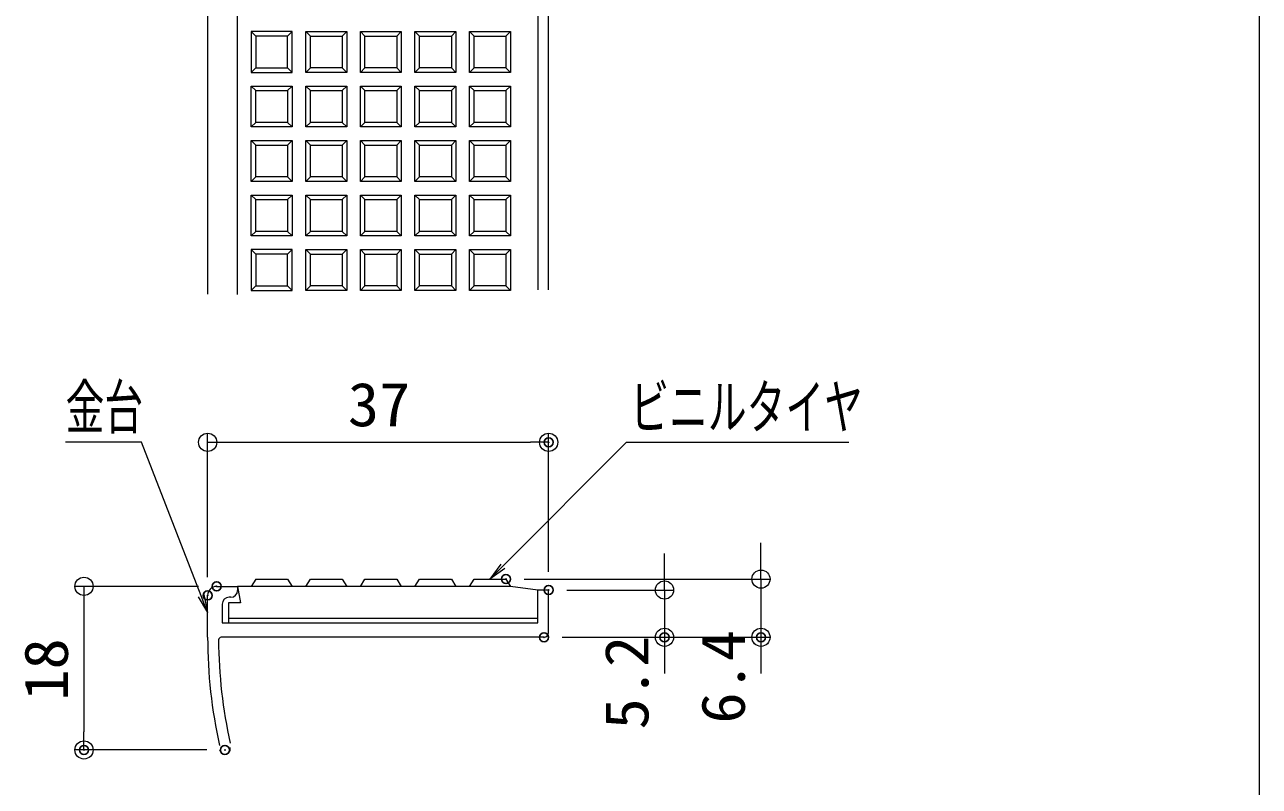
# Model space of a CAD drawing. Units: millimetres, scale not verified. Extents: x -400 to 400, y -277 to 277.
# Drawn here: x -41.9 to 93.8, y 111.8 to 195.7 of the extents above; entities that cross this region are included whole.
import ezdxf
from ezdxf.enums import TextEntityAlignment as Align

# ---------------------------------------------------------------- set-up
doc = ezdxf.new("R2010")
doc.units = ezdxf.units.MM
doc.header["$LTSCALE"] = 2
doc.header["$PDMODE"] = 32
doc.header["$PDSIZE"] = 1
for name, color, linetype, lineweight in [('0-1_zumenwaku', 6, 'Continuous', 9), ('0-2_1', 3, 'Continuous', 9), ('0-3_2', 4, 'Continuous', 9), ('0-4_0', 1, 'Continuous', 9), ('0-9_6文字', 2, 'Continuous', 9)]:
    doc.layers.add(name, color=color, linetype=linetype, lineweight=lineweight)
doc.layers.add('0-5_Defpoints', color=7, linetype='Continuous')
doc.styles.add('ＭＳ ゴシック', font='')
doc.styles.get('ＭＳ ゴシック').set_extended_font_data('MS Gothic')

# ---------------------------------------------------------------- blocks, each defined once
blk = doc.blocks.new('_Origin')
at = {"layer": '0-4_0'}
blk.add_line((0, 0), (-2, 0), dxfattribs=at)
blk.add_circle((0, 0), 1, dxfattribs=at)
blk = doc.blocks.new('MLeader5')
at = {"layer": '0-9_6文字', "color": 1}
blk.add_line((24.956, 149.704), (48.69, 149.704), dxfattribs=at)
at = {"layer": '0-9_6文字'}
blk.add_line((10.87, 135.83), (9.222, 134.65), dxfattribs=at)
at = {"layer": '0-9_6文字', "color": 1}
blk.add_lwpolyline([(10.634, 136.066), (24.236, 149.704), (24.956, 149.704)], dxfattribs=at)
at = {"layer": '0-9_6文字'}
blk.add_lwpolyline([(10.398, 136.301), (9.222, 134.65), (10.634, 136.066)], dxfattribs=at)
at = {"layer": '0-9_6文字', "style": 'ＭＳ ゴシック', "width": 0.65}
blk.add_text('ビニルタイヤ', height=4.809, dxfattribs=at).set_placement((24.657, 149.761), align=Align.BOTTOM_LEFT)
blk = doc.blocks.new('MLeader6')
at = {"layer": '0-9_6文字', "color": 1}
blk.add_line((-29.805, 149.704), (-37.452, 149.704), dxfattribs=at)
at = {"layer": '0-9_6文字'}
blk.add_line((-22.239, 132.944), (-21.828, 130.959), dxfattribs=at)
at = {"layer": '0-9_6文字', "color": 1}
blk.add_lwpolyline([(-22.55, 132.824), (-29.085, 149.704), (-29.805, 149.704)], dxfattribs=at)
at = {"layer": '0-9_6文字'}
blk.add_lwpolyline([(-22.861, 132.703), (-21.828, 130.959), (-22.55, 132.824)], dxfattribs=at)
at = {"layer": '0-9_6文字', "style": 'ＭＳ ゴシック', "width": 0.65}
blk.add_text('金台', height=4.809, dxfattribs=at).set_placement((-37.452, 149.753), align=Align.BOTTOM_LEFT)

msp = doc.modelspace()

# ---------------------------------------------------------------- linework, layer by layer
at = {"layer": '0-1_zumenwaku'}
msp.add_line((93.829, 277.021), (93.829, -276.979), dxfattribs=at)
at = {"layer": '0-2_1'}
for p, q in [((14.472, 239.144), (14.472, 166.485)), ((15.672, 166.485), (15.672, 239.144)), ((-21.828, 238.668), (-21.828, 166.01)), ((-18.528, 165.985), (-18.528, 238.644)), ((-21.828, 128.25), (-21.828, 132.85)), ((-19.278, 132.65), (-19.478, 132.65)), ((15.172, 128.25), (-20.327, 128.25))]:
    msp.add_line(p, q, dxfattribs=at)
for points in [[(-20.828, 133.85), (-18.528, 133.85), (-18.528, 133.4)], [(15.672, 128.75), (15.672, 133.45), (14.472, 133.45)], [(-20.228, 131.9), (-20.228, 129.85), (14.472, 129.85)]]:
    msp.add_lwpolyline(points, dxfattribs=at)
for centre, radius, start, end in [((-20.828, 132.85), 1, 90, 180), ((-19.278, 133.4), 0.75, 270, 0), ((-19.478, 131.9), 0.75, 90, 180), ((33.172, 128.25), 55, 180, 192.5277), ((-20.327, 127.95), 0.3, 90, 180.32128), ((33.172, 128.25), 53.8, 180.32128, 192.5277), ((15.172, 128.75), 0.5, 270, 0), ((-19.933, 115.974), 0.6, 192.5277, 12.52771)]:
    msp.add_arc(centre, radius, start, end, dxfattribs=at)
at = {"layer": '0-3_2'}
for p, q in [((-13.028, 194.418), (-12.528, 194.918)), ((-6.528, 194.918), (-7.028, 194.418)), ((-4.528, 194.418), (-5.028, 194.918)), ((0.972, 194.918), (1.472, 194.418)), ((10.972, 194.418), (11.472, 194.918)), ((-16.528, 190.918), (-17.028, 190.418)), ((-13.028, 190.918), (-12.528, 190.418)), ((-11.028, 190.418), (-10.528, 190.918)), ((-7.028, 190.918), (-6.528, 190.418)), ((-5.028, 190.418), (-4.528, 190.918)), ((-1.028, 190.918), (-0.528, 190.418)), ((0.972, 190.418), (1.472, 190.918)), ((4.972, 190.918), (5.472, 190.418)), ((6.972, 190.418), (7.472, 190.918)), ((10.972, 190.918), (11.472, 190.418)), ((-16.528, 188.418), (-17.028, 188.918)), ((-6.528, 188.918), (-7.028, 188.418)), ((-1.028, 188.418), (-0.528, 188.918)), ((0.972, 188.918), (1.472, 188.418)), ((7.472, 188.418), (6.972, 188.918)), ((-16.528, 184.918), (-17.028, 184.418)), ((-12.528, 184.418), (-13.028, 184.918)), ((-10.528, 184.918), (-11.028, 184.418)), ((-6.528, 184.418), (-7.028, 184.918)), ((-4.528, 184.918), (-5.028, 184.418)), ((-0.528, 184.418), (-1.028, 184.918)), ((1.472, 184.918), (0.972, 184.418)), ((5.472, 184.418), (4.972, 184.918)), ((7.472, 184.918), (6.972, 184.418)), ((10.972, 184.918), (11.472, 184.418)), ((-17.028, 182.918), (-16.528, 182.418)), ((-11.028, 182.918), (-10.528, 182.418)), ((-5.028, 182.918), (-4.528, 182.418)), ((0.972, 182.918), (1.472, 182.418)), ((11.472, 182.918), (10.972, 182.418)), ((-16.528, 178.918), (-17.028, 178.418)), ((-12.528, 178.418), (-13.028, 178.918)), ((-10.528, 178.918), (-11.028, 178.418)), ((-6.528, 178.418), (-7.028, 178.918)), ((-4.528, 178.918), (-5.028, 178.418)), ((-0.528, 178.418), (-1.028, 178.918)), ((0.972, 178.418), (1.472, 178.918)), ((5.472, 178.418), (4.972, 178.918)), ((6.972, 178.418), (7.472, 178.918)), ((10.972, 178.918), (11.472, 178.418)), ((-17.028, 176.918), (-16.528, 176.418)), ((-11.028, 176.918), (-10.528, 176.418)), ((-5.028, 176.918), (-4.528, 176.418)), ((-1.028, 176.418), (-0.528, 176.918)), ((0.972, 176.918), (1.472, 176.418)), ((7.472, 176.418), (6.972, 176.918)), ((-16.528, 172.918), (-17.028, 172.418)), ((-12.528, 172.418), (-13.028, 172.918)), ((-11.028, 172.418), (-10.528, 172.918)), ((-6.528, 172.418), (-7.028, 172.918)), ((-5.028, 172.418), (-4.528, 172.918)), ((1.472, 172.918), (0.972, 172.418)), ((5.472, 172.418), (4.972, 172.918)), ((7.472, 172.918), (6.972, 172.418)), ((11.472, 172.418), (10.972, 172.918)), ((-13.028, 170.418), (-12.528, 170.918)), ((-6.528, 170.918), (-7.028, 170.418)), ((-4.528, 170.418), (-5.028, 170.918)), ((0.972, 170.918), (1.472, 170.418)), ((10.972, 170.418), (11.472, 170.918)), ((-16.528, 166.918), (-17.028, 166.418)), ((-13.028, 166.918), (-12.528, 166.418)), ((-11.028, 166.418), (-10.528, 166.918)), ((-7.028, 166.918), (-6.528, 166.418)), ((-5.028, 166.418), (-4.528, 166.918)), ((-1.028, 166.918), (-0.528, 166.418)), ((0.972, 166.418), (1.472, 166.918)), ((4.972, 166.918), (5.472, 166.418)), ((6.972, 166.418), (7.472, 166.918)), ((10.972, 166.918), (11.472, 166.418)), ((-16.528, 134.65), (-17.028, 133.85)), ((-19.528, 130.35), (14.472, 130.35))]:
    msp.add_line(p, q, dxfattribs=at)
for points in [[(-17.028, 194.918), (-17.028, 190.418), (-12.528, 190.418), (-12.528, 194.918)], [(-11.028, 194.918), (-6.528, 194.918), (-6.528, 190.418), (-11.028, 190.418)], [(-0.528, 194.918), (-0.528, 190.418), (-5.028, 190.418), (-5.028, 194.918)], [(5.472, 194.918), (5.472, 190.418), (0.972, 190.418), (0.972, 194.918)], [(6.972, 194.918), (11.472, 194.918), (11.472, 190.418), (6.972, 190.418)], [(-12.528, 188.918), (-12.528, 184.418), (-17.028, 184.418), (-17.028, 188.918)], [(-11.028, 188.918), (-6.528, 188.918), (-6.528, 184.418), (-11.028, 184.418)], [(-5.028, 188.918), (-0.528, 188.918), (-0.528, 184.418), (-5.028, 184.418)], [(5.472, 188.918), (5.472, 184.418), (0.972, 184.418), (0.972, 188.918)], [(11.472, 188.918), (11.472, 184.418), (6.972, 184.418), (6.972, 188.918)], [(-12.528, 182.918), (-12.528, 178.418), (-17.028, 178.418), (-17.028, 182.918)], [(-6.528, 182.918), (-6.528, 178.418), (-11.028, 178.418), (-11.028, 182.918)], [(-0.528, 182.918), (-0.528, 178.418), (-5.028, 178.418), (-5.028, 182.918)], [(5.472, 182.918), (5.472, 178.418), (0.972, 178.418), (0.972, 182.918)], [(6.972, 182.918), (11.472, 182.918), (11.472, 178.418), (6.972, 178.418)], [(-12.528, 176.918), (-12.528, 172.418), (-17.028, 172.418), (-17.028, 176.918)], [(-6.528, 176.918), (-6.528, 172.418), (-11.028, 172.418), (-11.028, 176.918)], [(-0.528, 172.418), (-5.028, 172.418), (-5.028, 176.918), (-0.528, 176.918)], [(5.472, 176.918), (5.472, 172.418), (0.972, 172.418), (0.972, 176.918)], [(11.472, 176.918), (11.472, 172.418), (6.972, 172.418), (6.972, 176.918)], [(-17.028, 170.918), (-17.028, 166.418), (-12.528, 166.418), (-12.528, 170.918)], [(-11.028, 170.918), (-6.528, 170.918), (-6.528, 166.418), (-11.028, 166.418)], [(-0.528, 170.918), (-0.528, 166.418), (-5.028, 166.418), (-5.028, 170.918)], [(5.472, 170.918), (5.472, 166.418), (0.972, 166.418), (0.972, 170.918)], [(6.972, 170.918), (11.472, 170.918), (11.472, 166.418), (6.972, 166.418)]]:
    msp.add_lwpolyline(points, close=True, dxfattribs=at)
for points in [[(-17.028, 194.918), (-16.528, 194.418), (-16.528, 190.918), (-13.028, 190.918), (-13.028, 194.418), (-16.528, 194.418)], [(-11.028, 194.918), (-10.528, 194.418), (-7.028, 194.418), (-7.028, 190.918), (-10.528, 190.918), (-10.528, 194.418)], [(-0.528, 194.918), (-1.028, 194.418), (-1.028, 190.918), (-4.528, 190.918), (-4.528, 194.418), (-1.028, 194.418)], [(5.472, 194.918), (4.972, 194.418), (4.972, 190.918), (1.472, 190.918), (1.472, 194.418), (4.972, 194.418)], [(6.972, 194.918), (7.472, 194.418), (10.972, 194.418), (10.972, 190.918), (7.472, 190.918), (7.472, 194.418)], [(-12.528, 188.918), (-13.028, 188.418), (-13.028, 184.918), (-16.528, 184.918), (-16.528, 188.418), (-13.028, 188.418)], [(-11.028, 188.918), (-10.528, 188.418), (-7.028, 188.418), (-7.028, 184.918), (-10.528, 184.918), (-10.528, 188.418)], [(-5.028, 188.918), (-4.528, 188.418), (-1.028, 188.418), (-1.028, 184.918), (-4.528, 184.918), (-4.528, 188.418)], [(5.472, 188.918), (4.972, 188.418), (4.972, 184.918), (1.472, 184.918), (1.472, 188.418), (4.972, 188.418)], [(11.472, 188.918), (10.972, 188.418), (10.972, 184.918), (7.472, 184.918), (7.472, 188.418), (10.972, 188.418)], [(-12.528, 182.918), (-13.028, 182.418), (-13.028, 178.918), (-16.528, 178.918), (-16.528, 182.418), (-13.028, 182.418)], [(-6.528, 182.918), (-7.028, 182.418), (-7.028, 178.918), (-10.528, 178.918), (-10.528, 182.418), (-7.028, 182.418)], [(-0.528, 182.918), (-1.028, 182.418), (-1.028, 178.918), (-4.528, 178.918), (-4.528, 182.418), (-1.028, 182.418)], [(5.472, 182.918), (4.972, 182.418), (4.972, 178.918), (1.472, 178.918), (1.472, 182.418), (4.972, 182.418)], [(6.972, 182.918), (7.472, 182.418), (10.972, 182.418), (10.972, 178.918), (7.472, 178.918), (7.472, 182.418)], [(-12.528, 176.918), (-13.028, 176.418), (-13.028, 172.918), (-16.528, 172.918), (-16.528, 176.418), (-13.028, 176.418)], [(-6.528, 176.918), (-7.028, 176.418), (-7.028, 172.918), (-10.528, 172.918), (-10.528, 176.418), (-7.028, 176.418)], [(5.472, 176.918), (4.972, 176.418), (4.972, 172.918), (1.472, 172.918), (1.472, 176.418), (4.972, 176.418)], [(11.472, 176.918), (10.972, 176.418), (10.972, 172.918), (7.472, 172.918), (7.472, 176.418), (10.972, 176.418)], [(-0.528, 172.418), (-1.028, 172.918), (-4.528, 172.918), (-4.528, 176.418), (-1.028, 176.418), (-1.028, 172.918)], [(-17.028, 170.918), (-16.528, 170.418), (-16.528, 166.918), (-13.028, 166.918), (-13.028, 170.418), (-16.528, 170.418)], [(-11.028, 170.918), (-10.528, 170.418), (-7.028, 170.418), (-7.028, 166.918), (-10.528, 166.918), (-10.528, 170.418)], [(-0.528, 170.918), (-1.028, 170.418), (-1.028, 166.918), (-4.528, 166.918), (-4.528, 170.418), (-1.028, 170.418)], [(5.472, 170.918), (4.972, 170.418), (4.972, 166.918), (1.472, 166.918), (1.472, 170.418), (4.972, 170.418)], [(6.972, 170.918), (7.472, 170.418), (10.972, 170.418), (10.972, 166.918), (7.472, 166.918), (7.472, 170.418)], [(6.972, 133.85), (7.472, 134.65), (10.972, 134.65), (11.472, 133.85), (-18.528, 133.85), (-18.211, 132.05), (-19.528, 132.05), (-19.528, 129.85)], [(-16.528, 134.65), (-13.028, 134.65), (-12.528, 133.85)], [(-11.028, 133.85), (-10.528, 134.65), (-7.028, 134.65), (-6.528, 133.85)], [(-5.028, 133.85), (-4.528, 134.65), (-1.028, 134.65), (-0.528, 133.85)], [(0.972, 133.85), (1.472, 134.65), (4.972, 134.65), (5.472, 133.85)], [(14.472, 129.85), (14.472, 133.45), (11.472, 133.85)]]:
    msp.add_lwpolyline(points, dxfattribs=at)
at = {"layer": '0-4_0'}
for p, q in [((-21.828, 134.85), (-21.828, 150.704)), ((-19.828, 149.704), (13.672, 149.704)), ((15.672, 135.45), (15.672, 150.704)), ((39.018, 136.65), (39.018, 138.65)), ((28.417, 135.45), (28.417, 137.45)), ((12.972, 134.65), (40.018, 134.65)), ((39.018, 134.65), (39.018, 128.25)), ((-22.828, 133.85), (-36.431, 133.85)), ((17.672, 133.45), (29.417, 133.45)), ((28.417, 133.45), (28.417, 128.25)), ((-35.431, 131.85), (-35.431, 117.85)), ((17.172, 128.25), (40.018, 128.25)), ((17.172, 128.25), (29.417, 128.25)), ((28.417, 126.25), (28.417, 124.25)), ((39.018, 126.25), (39.018, 124.25)), ((-21.933, 115.85), (-36.431, 115.85))]:
    msp.add_line(p, q, dxfattribs=at)
at = {"layer": '0-5_Defpoints'}
for p in [(15.672, 149.704), (10.972, 134.65), (-21.828, 132.85), (-20.828, 133.85), (15.672, 133.45), (15.172, 128.25), (28.417, 128.25), (39.018, 128.25), (-35.431, 115.85), (-19.933, 115.85)]:
    msp.add_point(p, dxfattribs=at)

# ---------------------------------------------------------------- block references
at = {"layer": '0-4_0'}
for p, rotation in [((-21.828, 149.704), 180), ((39.018, 134.65), 270), ((-35.431, 133.85), 90), ((28.417, 133.45), 270), ((28.417, 128.25), 90), ((39.018, 128.25), 90), ((-35.431, 115.85), 270)]:
    msp.add_blockref('_Origin', p, dxfattribs=dict(at, rotation=rotation))
msp.add_blockref('_Origin', (15.672, 149.704), dxfattribs=at)
at = {"layer": '0-9_6文字'}
for name in ['MLeader6', 'MLeader5']:
    msp.add_blockref(name, (0, 0), dxfattribs=at)

# ---------------------------------------------------------------- texts
at = {"layer": '0-4_0', "color": 2, "style": 'ＭＳ ゴシック', "width": 1.05}
msp.add_text('37', height=4.809, dxfattribs=at).set_placement((-6.411, 150.029), align=Align.BOTTOM_LEFT)
for s, p in [('18', (-35.756, 121.266)), ('5.2', (28.092, 118.102)), ('6.4', (38.693, 118.75))]:
    msp.add_text(s, height=4.809, rotation=90, dxfattribs=at).set_placement(p, align=Align.BOTTOM_LEFT)

doc.saveas('drawing.dxf')
